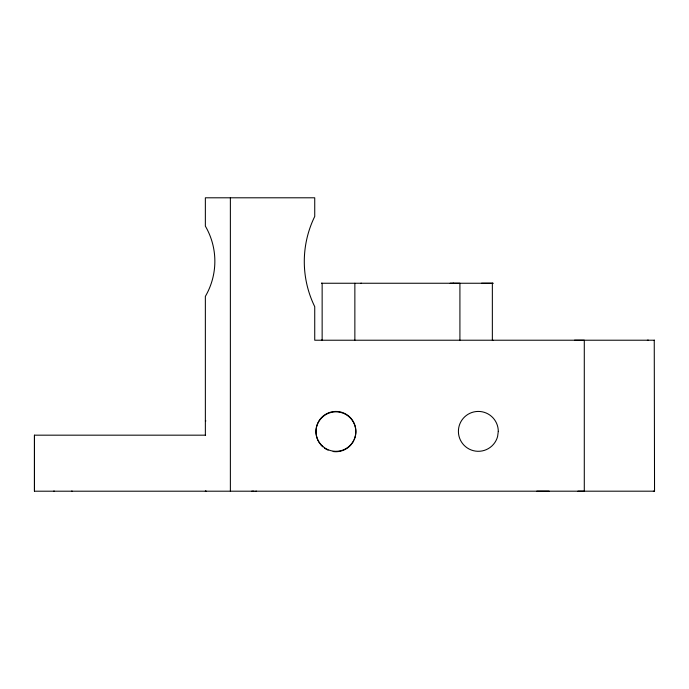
<?xml version="1.0" encoding="UTF-8"?>
<svg xmlns="http://www.w3.org/2000/svg" width="689" height="689" viewBox="0 0 689 689"><rect width="100%" height="100%" fill="white"/><g stroke="black" fill="none" stroke-linecap="round" stroke-linejoin="round"><path stroke-width="1.03" d="M654.249 340.211L654.541 491.188L34.45 491.205L34.45 435.172L205.606 435.172M205.365 420.927L205.899 420.927M53.621 491.154L54.362 491.136M72.25 491.154L71.518 491.136M205.908 491.197L205.365 491.197L206.209 491.197M251.769 491.197L253.922 491.197M230.367 197.803L230.376 491.197M450.132 283.248L459.916 283.248L459.916 340.22M481.525 283.248L493.014 283.248L321.47 283.248L322.142 283.248L322.142 340.22L321.47 340.22M654.541 340.22L314.735 340.228L314.735 306.657A102.601 102.601 0 0 1 314.735 216.458L314.735 197.795L205.356 197.803L205.356 226.121A69.744 69.744 0 0 1 205.356 296.391L205.365 435.172M493.014 340.22L492.351 340.22L492.351 283.248M574.48 340.22L584.289 340.211L584.289 491.188L577.933 491.188M647.359 340.22L648.47 340.22M536.817 491.179L549.107 491.188M653.353 491.179L654.55 491.179M360.881 283.248L361.424 283.248M453.069 283.248L453.603 283.248M255.808 491.197L256.48 491.197M354.861 283.257L354.861 340.22M34.45 435.172L34.45 491.205M319.972 443.759A19.938 19.938 0 0 1 333.519 411.988A19.938 19.938 0 0 1 354.258 439.608M353.827 440.547A19.938 19.938 0 0 1 352.225 443.251M351.605 444.086A19.938 19.938 0 0 1 343.355 450.287M342.381 450.649A19.938 19.938 0 0 1 333.114 451.528M328.093 450.124A19.938 19.938 0 0 1 324.45 448.1M322.814 446.816A19.938 19.938 0 0 1 320.618 444.569M498.285 431.366L497.596 436.542A19.938 19.938 0 0 1 465.531 446.644A19.938 19.938 0 0 1 469.915 413.297A19.938 19.938 0 0 1 498.285 431.366M321.815 445.473A19.938 19.938 0 0 0 355.179 436.533A19.938 19.938 0 0 0 330.754 412.108A19.938 19.938 0 0 0 321.815 445.473"/></g></svg>
